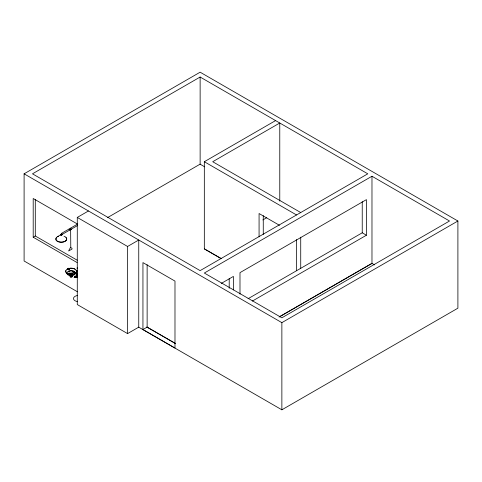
<?xml version="1.0" encoding="UTF-8"?>
<svg xmlns="http://www.w3.org/2000/svg" width="482" height="482" viewBox="0 0 482 482"><rect width="100%" height="100%" fill="white"/><g stroke="black" fill="none" stroke-linecap="round" stroke-linejoin="round"><path stroke-width="0.72" d="M75.776 277.186C75.319 275.662 77.349 276.578 76.481 277.337M76.511 277.228L75.825 277.138L76.662 276.788M76.65 276.343L77.132 273.848M76.746 276.288L77.228 273.794M76.475 276.632L76.228 277.036A1.446 0.831 -60 0 0 76.433 276.246L76.963 273.668M71.764 275.806L72.065 275.981A0.958 0.554 0 0 1 71.119 276.469A0.958 0.554 0 0 1 70.161 275.915M70.848 229.366C70.089 228.595 70.709 230.655 70.848 229.366A0.621 0.361 60 0 0 71.035 228.83A0.621 0.361 60 0 0 70.486 228.245A0.621 0.361 60 0 0 70.209 228.697M76.174 277.289L76.397 277.337M76.481 277.343C77.222 278.204 76.65 276.499 76.981 277.439M74.788 276.596L74.824 276.963M74.939 277.361C75.656 277.909 75.234 276.192 74.68 276.698M75.409 277.337L75.035 276.56M76.614 277.421C76.096 277.74 76.072 274.457 76.891 276.252M75.776 276.921L76.017 276.373M70.48 247.387L72.029 248.29L71.969 249.116L68.613 250.971L70.782 246.874L70.637 229.667M68.878 269.655L68.161 269.607A0.801 0.566 15.6 0 1 67.95 268.848L68.083 268.745A0.801 0.566 15.6 0 1 68.848 268.721M77.12 277.283L76.831 276.71A2.012 1.163 -60 0 1 76.644 276.12L77.06 273.613M72.909 271.511L73.867 271.577M71.005 229.637L70.637 229.42M71.999 275.457L71.951 275.963M76.59 276.957L76.361 276.795M77.548 273.029L76.626 274.385L75.837 272.728M70.667 229.444L70.746 229.137L70.577 229.522M68.209 269.408L68.161 269.607A0.801 0.566 15.6 0 0 69.197 269.715A0.801 0.566 15.6 0 0 69.191 268.932L68.239 268.655M68.215 268.781L69.269 268.956M73.854 272.565L73.427 272.583L74.126 272.24A0.801 0.319 -11.9 0 0 73.957 271.752C73.505 270.757 72.282 272.583 73.957 271.721M73.909 271.505L73.433 271.245M70.987 229.721L70.36 229.697M76.771 272.083L75.722 272.854M74.608 276.632L75.439 276.77L75.126 277.524M75.349 277.397L74.945 277.475M71.673 275.475L71.511 275.891L71.902 276.005M68.233 268.456C70.167 267.865 68.546 270.504 68.203 268.679M72.909 271.438L73.433 271.221M57.436 236.728L60.846 234.668M70.962 273.161L71.282 273.198L70.962 273.234M77.475 291.803L24.1 260.991L24.1 173.821L200.132 72.192L457.9 221.009L457.9 308.179L281.868 409.808L138.659 327.133M200.132 77.03L32.481 173.821L200.132 270.619L367.784 173.821L200.132 77.03L200.132 164.199L204.687 166.826M77.048 223.811L33.198 198.494L33.198 237.216L35.294 236.005L77.21 260.202M77.277 217.43L127.573 246.471L138.75 240.018L138.75 327.145L127.573 333.598L77.277 304.558L77.277 217.43L88.453 210.977M61.413 233.421L69.269 228.884M70.324 228.275L77.572 224.088M62.033 234.493L69.89 229.962M70.944 229.354L77.59 225.516M107.661 217.539L200.132 164.145M221.208 258.635L204.326 248.893L204.326 161.723L275.577 120.59M76.536 274.354L76.951 274.21M77.421 276.795L77.084 276.807M262.841 219.949L266.751 217.641M371.977 176.243L204.326 273.035L281.868 317.801L449.519 221.009L371.977 176.243L371.977 263.407L279.054 317.06M221.28 283.416L233.402 276.415L233.402 289.953M142.943 329.549L174.984 348.052L174.984 281.102L142.943 262.6L142.943 329.549L147.131 327.133L175.334 343.413M248.073 298.713L362.235 232.806L366.428 235.222L366.428 199.632L239.994 272.631L239.994 294.134M252.375 301.069L366.428 235.222M279.596 316.698L371.977 263.359L374.586 264.913M24.1 173.821L281.868 322.645L457.9 221.009M73.848 272.667L73.312 272.667L73.505 272.167M76.463 276.481L75.939 277.132L76.421 277.258M74.403 276.74C73.794 278.873 74.999 276.517 74.132 277.361M76.891 274.27L76.499 273.999M72.969 274.385L73.156 274.029M75.24 273.324L76.626 273.631L76.626 272.029L76.885 272.179M75.415 273.421L76.542 273.541M68.45 269.673L68.781 269.691L68.414 269.721M76.126 275.927L75.788 276.409A0.627 0.361 60 0 1 75.975 275.812A0.627 0.361 60 0 1 76.56 276.541A0.627 0.361 60 0 1 76.126 276.885M75.035 276.59L74.68 276.915M75.264 277.421L74.969 277.21A0.627 0.361 60 0 0 75.596 277.271A0.627 0.361 60 0 0 75.09 276.385A0.627 0.361 60 0 0 74.782 276.963M300.726 212.544L212.707 161.723L279.771 123.006L279.771 201.108M204.326 161.723L296.532 214.96M279.494 225.311L259.075 213.526L259.075 236.837M204.326 248.839L221.274 258.623M33.198 237.216L77.048 262.527M76.126 270.727L77.301 271.402M146.847 327.019L175.442 343.527M74.005 272.203L73.963 272.336A0.801 0.319 -11.9 0 1 72.945 272.414A0.801 0.319 -11.9 0 1 73.011 271.975M76.445 273.505L76.451 271.926M362.235 201.663L362.235 232.806M300.726 237.174L300.726 268.317M296.532 239.596L296.532 270.739M281.868 322.645L281.868 409.808M263.268 215.617L263.268 234.415M229.209 278.506L229.209 288.29M147.131 264.696L147.131 327.133M127.573 246.471L127.573 333.598M35.294 199.518L35.294 236.005M77.518 301.575A5.447 3.145 0 0 1 73.487 298.539A5.447 3.145 0 0 1 77.518 295.502M64.004 236.228A5.447 3.145 0 0 1 65.456 240.976A5.447 3.145 0 0 1 57.111 240.976A5.447 3.145 0 0 1 58.563 236.228M65.998 237.584A5.447 3.145 0 0 1 61.286 242.301A5.447 3.145 0 0 1 56.569 237.584M61.726 234.668A0.621 0.361 0 0 1 61.684 235.198A0.621 0.361 0 0 1 60.774 235.126A0.621 0.361 0 0 1 60.973 234.607M61.726 234.463A0.621 0.361 0 0 1 61.684 234.993A0.621 0.361 0 0 1 60.774 234.927A0.621 0.361 0 0 1 60.973 234.409M77.307 271.101A0.621 0.361 60 0 1 77.307 270.221M77.307 268.655A0.621 0.361 60 0 1 77.307 267.775M61.341 233.993A0.621 0.361 60 0 1 61.539 233.39A0.621 0.361 60 0 1 62.136 234.023A0.621 0.361 60 0 1 61.841 234.511M69.155 229.305A0.621 0.361 60 0 1 69.577 228.914A0.621 0.361 60 0 1 70.004 229.8A0.621 0.361 60 0 1 69.36 229.733M72.101 274.005A1.133 0.657 0 0 0 71.119 273.68A1.133 0.657 0 0 0 70.137 274.005A1.193 0.693 0 0 1 71.963 273.848M72.047 275.885A0.958 0.554 0 0 1 71.119 276.578A0.958 0.554 0 0 1 70.191 275.879M71.8 276.427A0.958 0.554 0 0 1 71.734 277.246A0.958 0.554 0 0 1 70.33 277.138A0.958 0.554 0 0 1 70.637 276.343M72.228 275.915A1.109 0.645 0 0 1 70.83 276.535A1.109 0.645 0 0 1 70.155 275.59M75.349 273.276A4.23 2.44 0 0 1 71.119 275.716A4.23 2.44 0 0 1 66.89 273.276M68.131 271.547A4.23 2.44 0 0 1 74.108 271.547M69.763 274.535A1.567 0.904 0 0 1 69.607 274.318M69.763 273.631A1.567 0.904 0 0 0 69.553 274.083A1.506 0.868 0 0 1 69.818 273.649M72.228 273.445A1.567 0.904 0 0 0 70.011 273.445A1.506 0.868 0 0 1 72.186 273.469M72.631 273.848A1.567 0.904 0 0 1 72.686 274.083M70.348 274.559A0.886 0.512 0 0 1 71.119 273.788A0.886 0.512 0 0 1 71.884 274.559M70.673 274.517A0.886 0.512 0 0 1 70.438 273.746A0.886 0.512 0 0 1 71.8 273.746A0.886 0.512 0 0 1 71.565 274.517M76.427 270.607A5.495 3.175 0 0 1 71.119 274.601A5.495 3.175 0 0 1 65.811 270.607M67.233 269.185A5.495 3.175 0 0 1 75.005 269.185M72.451 274.342A1.38 0.795 0 0 1 72.312 274.529M69.92 274.529A1.38 0.795 0 0 1 69.788 274.342M69.788 273.927A1.38 0.795 0 0 1 69.92 273.734M70.143 273.571A1.38 0.795 0 0 1 72.095 273.571M72.312 273.734A1.38 0.795 0 0 1 72.451 273.927M69.788 274.077A1.38 0.795 0 0 1 69.92 273.884M70.143 273.722A1.38 0.795 0 0 1 70.764 273.511M71.475 273.511A1.38 0.795 0 0 1 72.095 273.722M67.607 274.282A4.055 2.344 0 0 1 68.793 271.191A4.055 2.344 0 0 1 74.228 271.607A4.055 2.344 0 0 1 73.987 274.77M70.083 273.939A1.193 0.693 0 0 1 71.963 273.794M72.571 274.306A1.506 0.868 0 0 1 72.421 274.517M69.818 274.517A1.506 0.868 0 0 1 69.667 274.306M72.421 273.649A1.506 0.868 0 0 1 72.625 274.083M69.016 272.041L69.318 271.788L69.016 272.041M70.914 274.288L71.282 274.312L70.932 274.258M68.185 268.372L68.052 268.468A0.801 0.572 15.6 0 0 68.619 269.432A0.801 0.572 15.6 0 0 69.474 268.793A0.801 0.572 15.6 0 0 68.185 268.372M74.023 271.74L73.86 271.824A0.801 0.325 -11.9 0 1 72.674 271.776A0.801 0.325 -11.9 0 1 73.728 271.252A0.801 0.325 -11.9 0 1 74.023 271.74M68.299 269.01A0.621 0.44 15.6 0 0 69.33 268.98A0.621 0.44 15.6 0 0 68.613 268.311A0.621 0.44 15.6 0 0 68.299 269.01M68.444 273.903A5.35 3.091 0 0 0 76.469 271.227A5.35 3.091 0 0 0 68.444 268.552A5.35 3.091 0 0 0 68.444 273.903"/></g></svg>
